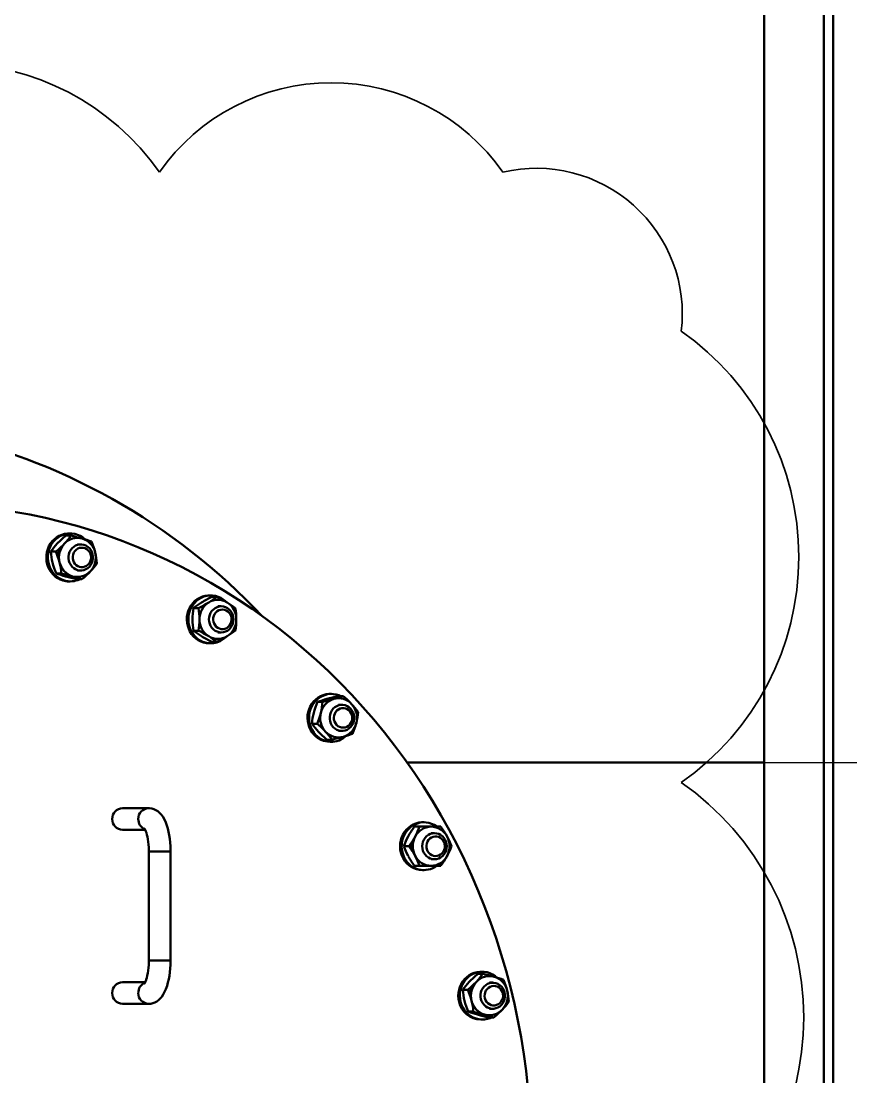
# Model space of a CAD drawing. Header units: inches. Extents: x 0 to 1408, y 0 to 1088.
# Drawn here: x 910.86 to 940.89, y 739.11 to 777.34 of the extents above; entities that cross this region are included whole.
import ezdxf

# ---------------------------------------------------------------- set-up
doc = ezdxf.new("R2010")
doc.units = ezdxf.units.IN
doc.header["$LTSCALE"] = 32
doc.header["$MEASUREMENT"] = 0
doc.linetypes.add('CENTER2', pattern=[1.125, 0.75, -0.125, 0.125, -0.125])
doc.linetypes.add('HIDDEN', pattern=[0.375, 0.25, -0.125])
for name, color, linetype, lineweight in [('AM_0', 7, 'Continuous', 50), ('AM_6', 140, 'Continuous', 35), ('Equipment-AM_3', 6, 'HIDDEN', 25)]:
    doc.layers.add(name, color=color, linetype=linetype, lineweight=lineweight)

# ---------------------------------------------------------------- blocks, each defined once
blk = doc.blocks.new('A$C7c43e2e8')
at = {"layer": 'AM_0'}
for p, q in [((-25.112, 80.29), (-25.166, 80.29)), ((-25.273, 80.215), (-25.092, 80.215)), ((-24.471, 80.003), (-24.35, 80.003)), ((-25.817, 79.636), (-25.636, 79.636)), ((-24.735, 79.897), (-24.856, 79.897)), ((-25.618, 78.846), (-25.437, 78.846)), ((-24.856, 78.952), (-24.735, 78.952)), ((-25.166, 78.558), (-25.112, 78.558)), ((-24.875, 78.634), (-24.694, 78.634)), ((-24.839, 78.682), (-24.811, 78.721)), ((-20.026, 78.049), (-20.08, 78.049)), ((-19.989, 78.001), (-19.808, 78.001)), ((-19.649, 77.655), (-19.77, 77.655)), ((-20.655, 77.592), (-20.474, 77.592)), ((-19.227, 77.592), (-19.142, 77.592)), ((-20.655, 76.773), (-20.474, 76.773)), ((-19.77, 76.71), (-19.649, 76.71)), ((-19.227, 76.773), (-19.142, 76.773)), ((-20.08, 76.316), (-20.026, 76.316)), ((-19.989, 76.364), (-19.808, 76.364)), ((-16.165, 74.195), (-15.984, 74.195)), ((-15.659, 74.482), (-15.713, 74.482)), ((-15.423, 74.407), (-15.242, 74.407)), ((-15.282, 74.089), (-15.403, 74.089)), ((-16.364, 73.404), (-16.183, 73.404)), ((-15.403, 73.144), (-15.282, 73.144)), ((-15.821, 72.826), (-15.64, 72.826)), ((-15.713, 72.75), (-15.659, 72.75)), ((-22.281, 70.346), (-23.225, 70.346)), ((-12.655, 69.677), (-12.474, 69.677)), ((-12.474, 69.677), (-12.052, 69.677)), ((-12.308, 69.835), (-12.362, 69.835)), ((-12.052, 69.677), (-11.705, 69.677)), ((-11.877, 69.651), (-11.886, 69.677)), ((-23.225, 69.559), (-22.4, 69.559)), ((-11.931, 69.441), (-12.052, 69.441)), ((-13.04, 68.969), (-12.859, 68.969)), ((-22.271, 68.772), (-22.271, 64.835)), ((-22.247, 68.772), (-22.271, 68.772)), ((-21.484, 68.772), (-22.247, 68.772)), ((-21.484, 64.835), (-21.484, 68.772)), ((-12.052, 68.496), (-11.931, 68.496)), ((-12.655, 68.26), (-12.474, 68.26)), ((-12.052, 68.26), (-12.474, 68.26)), ((-12.362, 68.102), (-12.308, 68.102)), ((-11.705, 68.26), (-12.052, 68.26)), ((-22.247, 64.835), (-22.271, 64.835)), ((-21.484, 64.835), (-22.247, 64.835)), ((-10.363, 64.347), (-10.182, 64.347)), ((-10.202, 64.422), (-10.256, 64.422)), ((-22.4, 64.047), (-23.225, 64.047)), ((-9.824, 64.029), (-9.946, 64.029)), ((-10.907, 63.768), (-10.726, 63.768)), ((-23.225, 63.26), (-22.281, 63.26)), ((-9.946, 63.084), (-9.824, 63.084)), ((-10.708, 62.978), (-10.527, 62.978)), ((-9.965, 62.766), (-9.784, 62.766)), ((-9.898, 62.856), (-9.929, 62.814)), ((-10.256, 62.69), (-10.202, 62.69))]:
    blk.add_line(p, q, dxfattribs=at)
at = {"layer": 'AM_0', "flags": 128}
for points in [[(-8.549, 60.217), (-8.617, 60.831), (-8.701, 61.443), (-8.799, 62.053), (-8.912, 62.659), (-9.041, 63.262), (-9.184, 63.862), (-9.341, 64.457), (-9.514, 65.048), (-9.7, 65.633), (-9.902, 66.213), (-10.117, 66.788), (-10.346, 67.356), (-10.59, 67.918), (-10.847, 68.472), (-11.117, 69.019), (-11.401, 69.559), (-11.698, 70.091), (-12.008, 70.614), (-12.331, 71.128), (-12.666, 71.633), (-13.014, 72.128), (-13.374, 72.614), (-13.745, 73.089), (-14.128, 73.554), (-14.523, 74.008), (-14.928, 74.451), (-15.345, 74.883), (-15.771, 75.303), (-16.208, 75.71), (-16.655, 76.106), (-17.111, 76.489), (-17.577, 76.859), (-18.051, 77.216), (-18.534, 77.559), (-19.026, 77.889), (-19.525, 78.205), (-20.032, 78.507), (-20.546, 78.795), (-21.068, 79.069), (-21.595, 79.328), (-22.129, 79.572), (-22.669, 79.801), (-23.214, 80.015), (-23.764, 80.214), (-24.319, 80.397), (-24.878, 80.565), (-25.442, 80.717), (-26.008, 80.854), (-26.578, 80.975), (-27.151, 81.079)], [(-25.166, 80.29), (-25.213, 80.289), (-25.317, 80.275), (-25.418, 80.248), (-25.515, 80.207), (-25.606, 80.153), (-25.69, 80.087), (-25.765, 80.01), (-25.831, 79.924), (-25.885, 79.829), (-25.928, 79.728), (-25.958, 79.622), (-25.975, 79.512), (-25.979, 79.401), (-25.97, 79.291), (-25.947, 79.182), (-25.912, 79.078), (-25.864, 78.979), (-25.805, 78.888), (-25.735, 78.805), (-25.656, 78.733), (-25.569, 78.672), (-25.475, 78.623), (-25.376, 78.588)], [(-24.586, 80.085), (-24.664, 80.148), (-24.755, 80.203), (-24.851, 80.245), (-24.952, 80.274), (-25.055, 80.288), (-25.16, 80.289), (-25.263, 80.275), (-25.364, 80.248), (-25.461, 80.207), (-25.552, 80.153), (-25.636, 80.087), (-25.711, 80.01), (-25.777, 79.924), (-25.831, 79.829), (-25.874, 79.728), (-25.904, 79.622), (-25.921, 79.512), (-25.925, 79.401), (-25.916, 79.291), (-25.893, 79.182), (-25.858, 79.078), (-25.81, 78.979), (-25.751, 78.888), (-25.681, 78.805), (-25.602, 78.733), (-25.515, 78.672), (-25.421, 78.623), (-25.322, 78.588), (-25.322, 78.588)], [(-24.849, 78.968), (-24.922, 78.996), (-24.989, 79.037), (-25.048, 79.09), (-25.098, 79.153), (-25.137, 79.225), (-25.163, 79.302), (-25.177, 79.383), (-25.177, 79.465), (-25.163, 79.547), (-25.137, 79.624), (-25.098, 79.695), (-25.048, 79.758), (-24.989, 79.811), (-24.922, 79.852), (-24.849, 79.881), (-24.773, 79.895), (-24.696, 79.895), (-24.62, 79.881), (-24.547, 79.852), (-24.48, 79.811), (-24.421, 79.758), (-24.371, 79.695), (-24.332, 79.624), (-24.306, 79.547), (-24.292, 79.465), (-24.292, 79.383), (-24.306, 79.302), (-24.332, 79.225), (-24.371, 79.153), (-24.421, 79.09), (-24.48, 79.037), (-24.547, 78.996), (-24.62, 78.968), (-24.696, 78.954), (-24.773, 78.954), (-24.849, 78.968)], [(-24.78, 79.082), (-24.714, 79.071), (-24.646, 79.074), (-24.581, 79.091), (-24.52, 79.122), (-24.467, 79.165), (-24.422, 79.219), (-24.389, 79.282), (-24.369, 79.35), (-24.361, 79.421), (-24.367, 79.493), (-24.387, 79.561), (-24.419, 79.624), (-24.463, 79.679), (-24.516, 79.723), (-24.576, 79.756), (-24.641, 79.774), (-24.708, 79.778), (-24.775, 79.768), (-24.838, 79.744), (-24.896, 79.706), (-24.945, 79.657), (-24.984, 79.599), (-25.011, 79.533), (-25.025, 79.463), (-25.026, 79.391), (-25.013, 79.321), (-24.987, 79.255), (-24.949, 79.196), (-24.9, 79.146), (-24.843, 79.108), (-24.78, 79.082)], [(-20.08, 78.049), (-20.124, 78.047), (-20.227, 78.034), (-20.328, 78.007), (-20.425, 77.967), (-20.517, 77.913), (-20.601, 77.848), (-20.677, 77.772), (-20.743, 77.686), (-20.798, 77.591), (-20.841, 77.49), (-20.872, 77.384), (-20.889, 77.275), (-20.894, 77.164), (-20.885, 77.053), (-20.863, 76.945), (-20.828, 76.84), (-20.781, 76.741), (-20.722, 76.65), (-20.653, 76.567), (-20.574, 76.494), (-20.487, 76.432)], [(-19.49, 77.834), (-19.492, 77.836), (-19.575, 77.903), (-19.665, 77.959), (-19.762, 78.002), (-19.862, 78.031), (-19.965, 78.046), (-20.07, 78.047), (-20.173, 78.034), (-20.274, 78.007), (-20.371, 77.967), (-20.463, 77.913), (-20.547, 77.848), (-20.623, 77.772), (-20.689, 77.686), (-20.744, 77.591), (-20.787, 77.49), (-20.818, 77.384), (-20.835, 77.275), (-20.84, 77.164), (-20.831, 77.053), (-20.809, 76.945), (-20.774, 76.84), (-20.727, 76.741), (-20.668, 76.65), (-20.599, 76.567), (-20.52, 76.494), (-20.433, 76.432), (-20.433, 76.432)], [(-19.871, 76.773), (-19.934, 76.821), (-19.989, 76.879), (-20.033, 76.946), (-20.066, 77.021), (-20.086, 77.1), (-20.093, 77.182), (-20.086, 77.264), (-20.066, 77.344), (-20.033, 77.419), (-19.989, 77.486), (-19.934, 77.544), (-19.871, 77.592), (-19.801, 77.626), (-19.726, 77.648), (-19.649, 77.655), (-19.572, 77.648), (-19.497, 77.626), (-19.427, 77.592), (-19.364, 77.544), (-19.309, 77.486), (-19.265, 77.419), (-19.232, 77.344), (-19.212, 77.264), (-19.205, 77.182), (-19.212, 77.1), (-19.232, 77.021), (-19.265, 76.946), (-19.309, 76.879), (-19.364, 76.821), (-19.427, 76.773), (-19.497, 76.739), (-19.572, 76.717), (-19.649, 76.71), (-19.726, 76.717), (-19.801, 76.739), (-19.871, 76.773)], [(-19.826, 77.882), (-19.829, 77.884), (-19.899, 77.934)], [(-19.775, 76.876), (-19.714, 76.846), (-19.648, 76.831), (-19.58, 76.829), (-19.514, 76.843), (-19.452, 76.87), (-19.396, 76.91), (-19.349, 76.961), (-19.312, 77.021), (-19.288, 77.088), (-19.276, 77.159), (-19.279, 77.23), (-19.294, 77.3), (-19.323, 77.365), (-19.363, 77.422), (-19.414, 77.47), (-19.472, 77.506), (-19.536, 77.528), (-19.603, 77.537), (-19.67, 77.531), (-19.735, 77.51), (-19.794, 77.477), (-19.846, 77.431), (-19.888, 77.375), (-19.919, 77.311), (-19.937, 77.242), (-19.941, 77.17), (-19.932, 77.099), (-19.91, 77.032), (-19.875, 76.97), (-19.83, 76.918), (-19.775, 76.876)], [(-19.898, 76.432), (-19.874, 76.449), (-19.824, 76.483)], [(-15.713, 74.482), (-15.752, 74.481), (-15.856, 74.469), (-15.957, 74.442), (-16.054, 74.402), (-16.146, 74.35), (-16.231, 74.285), (-16.307, 74.209), (-16.373, 74.123), (-16.428, 74.029), (-16.472, 73.928), (-16.503, 73.822), (-16.522, 73.713), (-16.527, 73.602), (-16.518, 73.492), (-16.497, 73.383), (-16.462, 73.278), (-16.416, 73.179), (-16.357, 73.087), (-16.289, 73.004)], [(-15.326, 74.407), (-15.39, 74.434), (-15.491, 74.464), (-15.594, 74.48), (-15.698, 74.481), (-15.802, 74.469), (-15.903, 74.442), (-16, 74.402), (-16.092, 74.35), (-16.177, 74.285), (-16.253, 74.209), (-16.319, 74.123), (-16.375, 74.029), (-16.418, 73.928), (-16.45, 73.822), (-16.468, 73.713), (-16.473, 73.602), (-16.465, 73.492), (-16.443, 73.383), (-16.409, 73.278), (-16.362, 73.179), (-16.304, 73.087), (-16.235, 73.004)], [(-15.98, 73.971), (-16, 73.949), (-16.029, 73.911)], [(-15.596, 73.282), (-15.646, 73.345), (-15.684, 73.417), (-15.711, 73.494), (-15.724, 73.575), (-15.724, 73.657), (-15.711, 73.738), (-15.684, 73.816), (-15.646, 73.887), (-15.596, 73.95), (-15.537, 74.003), (-15.47, 74.044), (-15.397, 74.073), (-15.321, 74.087), (-15.243, 74.087), (-15.167, 74.073), (-15.094, 74.044), (-15.027, 74.003), (-14.968, 73.95), (-14.918, 73.887), (-14.88, 73.816), (-14.853, 73.738), (-14.84, 73.657), (-14.84, 73.575), (-14.853, 73.494), (-14.88, 73.417), (-14.918, 73.345), (-14.968, 73.282), (-15.027, 73.229), (-15.094, 73.188), (-15.167, 73.16), (-15.243, 73.146), (-15.321, 73.146), (-15.397, 73.16), (-15.47, 73.188), (-15.537, 73.229), (-15.596, 73.282)], [(-15.477, 73.366), (-15.425, 73.32), (-15.365, 73.287), (-15.3, 73.267), (-15.233, 73.262), (-15.166, 73.271), (-15.103, 73.294), (-15.044, 73.331), (-14.994, 73.379), (-14.955, 73.436), (-14.926, 73.502), (-14.911, 73.571), (-14.91, 73.643), (-14.921, 73.714), (-14.946, 73.78), (-14.983, 73.84), (-15.031, 73.891), (-15.087, 73.93), (-15.15, 73.957), (-15.216, 73.969), (-15.284, 73.968), (-15.349, 73.951), (-15.41, 73.922), (-15.465, 73.879), (-15.51, 73.826), (-15.544, 73.764), (-15.566, 73.696), (-15.574, 73.625), (-15.569, 73.554), (-15.551, 73.485), (-15.519, 73.421), (-15.477, 73.366)], [(-21.484, 68.772), (-21.484, 68.843), (-21.489, 68.976), (-21.498, 69.108), (-21.513, 69.238), (-21.532, 69.365), (-21.555, 69.488), (-21.584, 69.607), (-21.619, 69.722), (-21.66, 69.833), (-21.709, 69.939), (-21.769, 70.04), (-21.826, 70.117), (-21.887, 70.182), (-21.95, 70.235), (-22.017, 70.277), (-22.088, 70.31), (-22.162, 70.333), (-22.245, 70.345), (-22.281, 70.346)], [(-22.43, 69.611), (-22.429, 69.611), (-22.422, 69.601), (-22.41, 69.58), (-22.395, 69.549), (-22.377, 69.505), (-22.358, 69.45), (-22.34, 69.383), (-22.322, 69.307), (-22.306, 69.221), (-22.292, 69.127), (-22.282, 69.027), (-22.275, 68.923), (-22.271, 68.816), (-22.271, 68.772)], [(-12.362, 69.835), (-12.397, 69.834), (-12.501, 69.822), (-12.602, 69.796), (-12.699, 69.757), (-12.791, 69.704), (-12.876, 69.64), (-12.953, 69.564), (-13.019, 69.479), (-13.075, 69.385), (-13.12, 69.285), (-13.151, 69.179), (-13.17, 69.07), (-13.176, 68.959), (-13.168, 68.849), (-13.147, 68.74), (-13.113, 68.635), (-13.067, 68.535)], [(-11.84, 69.677), (-11.85, 69.684), (-11.94, 69.741), (-12.035, 69.785), (-12.136, 69.815), (-12.239, 69.831), (-12.343, 69.834), (-12.447, 69.822), (-12.548, 69.796), (-12.646, 69.757), (-12.738, 69.704), (-12.822, 69.64), (-12.899, 69.564), (-12.966, 69.479), (-13.022, 69.385), (-13.066, 69.285), (-13.098, 69.179), (-13.116, 69.07), (-13.122, 68.959), (-13.114, 68.849), (-13.093, 68.74), (-13.059, 68.635), (-13.013, 68.535)], [(-12.315, 68.732), (-12.348, 68.807), (-12.368, 68.886), (-12.375, 68.969), (-12.368, 69.051), (-12.348, 69.13), (-12.315, 69.205), (-12.271, 69.272), (-12.216, 69.33), (-12.153, 69.378), (-12.083, 69.412), (-12.008, 69.434), (-11.931, 69.441), (-11.854, 69.434), (-11.779, 69.412), (-11.709, 69.378), (-11.646, 69.33), (-11.591, 69.272), (-11.547, 69.205), (-11.514, 69.13), (-11.494, 69.051), (-11.487, 68.969), (-11.494, 68.886), (-11.514, 68.807), (-11.547, 68.732), (-11.591, 68.665), (-11.646, 68.607), (-11.709, 68.559), (-11.779, 68.525), (-11.854, 68.503), (-11.931, 68.496), (-12.008, 68.503), (-12.083, 68.525), (-12.153, 68.559), (-12.216, 68.607), (-12.271, 68.665), (-12.315, 68.732)], [(-12.179, 68.791), (-12.139, 68.733), (-12.09, 68.685), (-12.032, 68.648), (-11.969, 68.624), (-11.902, 68.614), (-11.835, 68.619), (-11.77, 68.638), (-11.71, 68.671), (-11.657, 68.716), (-11.614, 68.771), (-11.582, 68.834), (-11.563, 68.903), (-11.558, 68.974), (-11.566, 69.046), (-11.587, 69.114), (-11.621, 69.176), (-11.665, 69.229), (-11.719, 69.272), (-11.78, 69.303), (-11.846, 69.32), (-11.913, 69.322), (-11.979, 69.31), (-12.042, 69.284), (-12.099, 69.245), (-12.147, 69.195), (-12.184, 69.135), (-12.21, 69.069), (-12.222, 68.998), (-12.221, 68.927), (-12.206, 68.857), (-12.179, 68.791)], [(-22.271, 64.835), (-22.271, 64.778), (-22.275, 64.671), (-22.283, 64.566), (-22.294, 64.466), (-22.308, 64.371), (-22.325, 64.284), (-22.344, 64.207), (-22.364, 64.139), (-22.384, 64.084), (-22.402, 64.042), (-22.417, 64.013), (-22.427, 63.999), (-22.43, 63.994), (-22.43, 63.994)], [(-22.281, 63.26), (-22.198, 63.266), (-22.121, 63.284), (-22.048, 63.313), (-21.98, 63.351), (-21.917, 63.397), (-21.858, 63.453), (-21.802, 63.519), (-21.749, 63.598), (-21.698, 63.69), (-21.651, 63.795), (-21.611, 63.91), (-21.577, 64.029), (-21.548, 64.152), (-21.526, 64.278), (-21.508, 64.407), (-21.495, 64.539), (-21.487, 64.672), (-21.484, 64.799), (-21.484, 64.835)], [(-10.256, 64.422), (-10.286, 64.422), (-10.39, 64.41), (-10.491, 64.385), (-10.589, 64.346), (-10.681, 64.294), (-10.766, 64.23), (-10.843, 64.155), (-10.91, 64.071), (-10.967, 63.977), (-11.012, 63.877), (-11.044, 63.771), (-11.063, 63.662), (-11.069, 63.552), (-11.062, 63.441), (-11.042, 63.332)], [(-9.673, 64.215), (-9.74, 64.269), (-9.829, 64.326), (-9.925, 64.371), (-10.025, 64.402), (-10.128, 64.419), (-10.232, 64.422), (-10.336, 64.41), (-10.437, 64.385), (-10.535, 64.346), (-10.627, 64.294), (-10.713, 64.23), (-10.789, 64.155), (-10.857, 64.071), (-10.913, 63.977), (-10.958, 63.877), (-10.99, 63.771), (-11.009, 63.662), (-11.016, 63.552), (-11.008, 63.441), (-10.988, 63.332)], [(-10.253, 63.434), (-10.267, 63.515), (-10.267, 63.597), (-10.253, 63.678), (-10.227, 63.756), (-10.188, 63.827), (-10.138, 63.89), (-10.079, 63.943), (-10.012, 63.984), (-9.939, 64.013), (-9.863, 64.027), (-9.786, 64.027), (-9.71, 64.013), (-9.637, 63.984), (-9.57, 63.943), (-9.511, 63.89), (-9.461, 63.827), (-9.422, 63.756), (-9.396, 63.678), (-9.382, 63.597), (-9.382, 63.515), (-9.396, 63.434), (-9.422, 63.357), (-9.461, 63.285), (-9.511, 63.222), (-9.57, 63.169), (-9.637, 63.128), (-9.71, 63.1), (-9.786, 63.086), (-9.863, 63.086), (-9.939, 63.1), (-10.012, 63.128), (-10.079, 63.169), (-10.138, 63.222), (-10.188, 63.285), (-10.227, 63.357), (-10.253, 63.434)], [(-10.106, 63.464), (-10.082, 63.397), (-10.046, 63.337), (-9.999, 63.285), (-9.943, 63.245), (-9.881, 63.217), (-9.815, 63.203), (-9.748, 63.204), (-9.682, 63.219), (-9.62, 63.248), (-9.565, 63.289), (-9.519, 63.342), (-9.484, 63.403), (-9.461, 63.47), (-9.451, 63.541), (-9.455, 63.613), (-9.473, 63.682), (-9.503, 63.746), (-9.545, 63.802), (-9.596, 63.849), (-9.655, 63.883), (-9.72, 63.904), (-9.787, 63.91), (-9.854, 63.903), (-9.918, 63.881), (-9.977, 63.845), (-10.027, 63.798), (-10.068, 63.741), (-10.097, 63.676), (-10.114, 63.607), (-10.116, 63.535), (-10.106, 63.464)], [(-10.988, 63.332), (-10.954, 63.227), (-10.909, 63.127), (-10.851, 63.034), (-10.783, 62.95), (-10.706, 62.876), (-10.62, 62.813), (-10.527, 62.762), (-10.429, 62.725), (-10.327, 62.7), (-10.223, 62.69), (-10.119, 62.694), (-10.016, 62.713), (-9.917, 62.745), (-9.869, 62.766)]]:
    blk.add_lwpolyline(points, dxfattribs=at)
at = {"layer": 'AM_0'}
for centre, radius, start, end in [((-34.671, 61.803), 22.636, 43.1811, 78.2261), ((-23.749, 78.201), 2.517, 136.7527, 145.2364), ((-27.924, 82.393), 3.583, 309.693, 316.4708), ((-22.985, 77.458), 3.583, 129.693, 136.4708), ((-24.783, 79.425), 0.739, 137.3569, 194.3797), ((-27.16, 81.65), 2.517, 316.7527, 325.2364), ((-24.856, 79.493), 0.639, 74.3862, 137.4466), ((-27.367, 70.59), 9.89, 74.2559, 76.703), ((-24.883, 79.45), 0.689, 13.2651, 73.1689), ((-26.248, 74.597), 5.73, 70.6489, 74.1514), ((-26.696, 78.968), 2.565, 14.4442, 23.7989), ((-23.557, 79.788), 2.265, 183.8484, 193.9788), ((-27.974, 78.604), 2.555, 14.4269, 23.8162), ((-25.069, 79.428), 0.505, 136.0015, 176.2672), ((-24.929, 79.424), 0.739, 317.3569, 14.3797), ((-26.409, 79.061), 2.264, 3.845, 13.9822), ((-23.28, 79.878), 2.555, 194.4269, 203.8162), ((-27.697, 78.694), 2.265, 3.8484, 13.9788), ((-24.829, 79.399), 0.689, 193.2651, 253.1689), ((-26.223, 80.652), 2.523, 316.764, 325.2251), ((-23.705, 84.296), 5.776, 250.6629, 254.1373), ((-27.712, 69.221), 9.89, 74.2559, 76.703), ((-24.856, 79.356), 0.639, 254.3862, 317.4466), ((-26.998, 81.407), 3.605, 309.7139, 316.4499), ((-25.166, 79.325), 0.767, 254.0552, 269.9929), ((-25.112, 79.328), 0.77, 254.1175, 295.605), ((-22.572, 88.37), 10.005, 254.27, 256.6889), ((-26.593, 73.228), 5.73, 70.6489, 74.1514), ((-17.744, 73.499), 5.03, 116.4976, 121.3193), ((-21.781, 80.534), 3.211, 301.4942, 307.9098), ((-22.114, 73.386), 5.159, 58.7407, 63.4423), ((-18.682, 75.058), 3.211, 121.4942, 127.9098), ((-22.718, 82.093), 5.03, 296.4976, 301.3193), ((-19.718, 77.19), 0.718, 122.4161, 180.6251), ((-19.77, 77.259), 0.632, 58.2122, 121.7878), ((-19.822, 77.19), 0.718, 359.3749, 57.5839), ((-21.112, 75.062), 3.206, 52.0854, 58.5106), ((-18.333, 77.172), 2.359, 169.7656, 179.756), ((-22.79, 77.173), 2.354, 0.2328, 10.2456), ((-21.464, 77.172), 2.359, 0.244, 10.2344), ((-18.338, 77.192), 2.354, 180.2328, 190.2456), ((-22.795, 77.193), 2.359, 349.7656, 359.756), ((-19.718, 77.175), 0.718, 179.3749, 237.5839), ((-19.822, 77.175), 0.718, 302.4161, 0.6251), ((-21.458, 77.192), 2.354, 349.7544, 359.7672), ((-18.673, 79.319), 3.226, 232.1057, 238.4903), ((-22.78, 72.159), 5.159, 58.7407, 63.4423), ((-20.025, 77.095), 0.778, 238.4068, 315.1014), ((-17.656, 81.027), 5.214, 238.7657, 243.4173), ((-19.77, 77.106), 0.632, 238.2122, 301.7878), ((-21.778, 73.835), 3.206, 52.0854, 58.5106), ((-22.069, 80.897), 5.066, 296.5147, 301.3022), ((-21.122, 79.318), 3.224, 301.5076, 307.8964), ((-20.079, 77.091), 0.775, 238.2436, 269.9235), ((-13.819, 73.16), 2.565, 156.2011, 165.5558), ((-14.259, 68.765), 5.755, 105.8562, 109.3435), ((-15.376, 73.642), 0.689, 106.8311, 166.7349), ((-18.243, 74.347), 2.264, 346.0178, 356.155), ((-18.194, 83.569), 9.631, 283.2641, 285.777), ((-13.213, 65.033), 9.631, 103.2641, 105.777), ((-17.148, 79.837), 5.755, 285.8562, 289.3435), ((-15.403, 73.685), 0.639, 42.5534, 105.6138), ((-17.587, 71.588), 3.667, 43.6068, 50.2294), ((-14.105, 73.253), 2.264, 166.0178, 176.155), ((-18.53, 74.439), 2.565, 336.2011, 345.5558), ((-15.33, 73.616), 0.739, 165.6203, 222.6431), ((-15.476, 73.616), 0.739, 345.6203, 42.6431), ((-16.77, 72.389), 2.523, 34.7738, 43.2371), ((-16.958, 73.98), 2.265, 346.0212, 356.1516), ((-14.284, 74.85), 2.533, 214.7908, 223.2201), ((-18.529, 70.586), 3.667, 43.6068, 50.2294), ((-15.43, 73.591), 0.689, 286.8311, 346.7349), ((-17.235, 74.069), 2.555, 336.1838, 345.5731), ((-13.452, 75.669), 3.701, 223.6376, 230.1986), ((-17.712, 71.387), 2.523, 34.7738, 43.2371), ((-15.403, 73.548), 0.639, 222.5534, 285.6138), ((-16.812, 78.497), 5.785, 285.8654, 289.3343), ((-15.71, 73.537), 0.787, 222.6533, 269.768), ((-15.66, 73.531), 0.78, 222.5142, 313.1162), ((-17.868, 82.272), 9.705, 283.2738, 285.7673), ((-23.213, 69.965), 0.382, 91.7519, 181.8141), ((-22.27, 69.965), 0.382, 91.7519, 181.8141), ((-23.214, 69.94), 0.381, 178.0256, 268.4083), ((-22.261, 69.945), 0.391, 178.8101, 246.3094), ((-10.318, 67.91), 2.93, 142.9089, 151.1746), ((-14.646, 70.415), 2.294, 331.5797, 341.2474), ((-12.044, 69.017), 0.66, 90.7234, 152.4139), ((-12.061, 69.017), 0.66, 27.5861, 89.2766), ((-14.081, 67.885), 2.976, 28.8893, 37.0272), ((-10.867, 68.231), 2.294, 151.5797, 161.2474), ((-15.196, 70.735), 2.93, 322.9089, 331.1746), ((-11.971, 68.969), 0.747, 151.7002, 208.2998), ((-12.134, 68.969), 0.747, 331.7002, 28.2998), ((-13.505, 68.226), 2.307, 18.7802, 28.3928), ((-10.852, 69.713), 2.311, 198.7872, 208.3857), ((-15.234, 67.177), 2.976, 28.8893, 37.0272), ((-12.25, 68.969), 0.521, 160.6866, 199.9095), ((-13.491, 69.705), 2.292, 331.5749, 341.2522), ((-12.353, 68.907), 0.804, 207.4809, 269.3818), ((-12.31, 68.893), 0.788, 206.945, 305.9091), ((-10.26, 70.064), 2.998, 208.9201, 216.9964), ((-14.659, 67.517), 2.307, 18.7802, 28.3928), ((-12.044, 68.92), 0.66, 207.5861, 269.2766), ((-12.061, 68.92), 0.66, 270.7234, 332.4139), ((-14.03, 70.019), 2.915, 322.888, 331.1955), ((-8.06, 61.574), 3.605, 129.7139, 136.4499), ((-12.255, 65.786), 2.523, 316.764, 325.2251), ((-9.946, 63.625), 0.639, 74.3862, 137.4466), ((-12.392, 54.973), 9.631, 74.223, 76.7359), ((-9.973, 63.582), 0.689, 13.2651, 73.1689), ((-11.346, 58.705), 5.755, 70.6565, 74.1438), ((-23.214, 63.667), 0.381, 91.5917, 181.9744), ((-22.261, 63.662), 0.391, 113.663, 181.1906), ((-8.834, 62.329), 2.523, 136.764, 145.2251), ((-13.029, 66.541), 3.605, 309.7139, 316.4499), ((-10.158, 63.56), 0.506, 136.0128, 176.0975), ((-9.873, 63.556), 0.739, 137.3569, 194.3797), ((-11.82, 63.088), 2.601, 14.5092, 23.7339), ((-23.213, 63.641), 0.382, 178.1859, 268.2481), ((-22.27, 63.641), 0.382, 178.1852, 268.278), ((-8.624, 63.924), 2.288, 183.8985, 193.9287), ((-13.107, 62.721), 2.601, 14.5092, 23.7339), ((-10.019, 63.556), 0.739, 317.3569, 14.3797), ((-11.526, 63.188), 2.29, 3.9037, 13.9235), ((-10.241, 63.51), 0.82, 192.5453, 268.9821), ((-8.313, 64.029), 2.615, 194.5351, 203.708), ((-12.812, 62.822), 2.29, 3.9037, 13.9235), ((-9.919, 63.531), 0.689, 193.2651, 253.1689), ((-11.308, 64.779), 2.517, 316.7527, 325.2364), ((-8.792, 68.437), 5.785, 250.6657, 254.1346), ((-12.755, 53.531), 9.705, 74.2327, 76.7262), ((-7.737, 72.212), 9.705, 254.2327, 256.7262), ((-9.946, 63.488), 0.639, 254.3862, 317.4466), ((-11.7, 57.307), 5.785, 70.6657, 74.1346), ((-12.072, 65.523), 3.583, 309.693, 316.4708)]:
    blk.add_arc(centre, radius, start, end, dxfattribs=at)

msp = doc.modelspace()

# ---------------------------------------------------------------- linework, layer by layer
at = {"layer": 'AM_0'}
for p, q in [((937.749519, 750.495712), (937.749519, 821.995712)), ((939.903889, 678.495712), (939.903889, 821.995712)), ((940.252071, 678.495712), (940.252071, 821.995712)), ((924.82547, 750.495712), (937.749519, 750.495712)), ((937.749519, 678.495712), (937.749519, 750.495712))]:
    msp.add_line(p, q, dxfattribs=at)
at = {"layer": 'AM_6', "linetype": 'CENTER2'}
msp.add_lwpolyline([(869.358802, 771.872824, 0.52056705), (869.358802, 752.85552, 0.52056705), (869.358802, 734.435768, 0.52056705), (869.358802, 716.533, 0.52056705), (869.358802, 700.449746, 0.52056705), (869.358802, 682.903739, 0.52056705), (869.358802, 670.43998, 0.52056705), (881.17459, 669.420599, 0.52056705), (893.394812, 669.420599, 0.52056705), (913.339268, 669.420599, 0.52056705), (925.339756, 669.420599, 0.52056705), (934.750768, 676.558249, 0.52056705), (934.750768, 693.108436, 0.52056705), (934.750768, 706.32997, 0.52056705), (934.750768, 721.67254, 0.52056705), (934.750768, 732.755642, 0.52056705), (934.750768, 749.774289, 0.52056705), (934.750768, 766.110847, 0.52056705), (928.292829, 771.872824, 0.52056705), (915.864166, 771.872824, 0.52056705), (900.748958, 771.872824, 0.52056705), (889.300855, 771.872824, 0.52056705), (878.02335, 771.872824, 0.52056705)], format="xyb", close=True, dxfattribs=at)
at = {"layer": 'Equipment-AM_3'}
msp.add_line((937.749519, 750.495712), (946.027633, 750.495712), dxfattribs=at)

# ---------------------------------------------------------------- block references
at = {"layer": 'AM_6', "linetype": 'CENTER2'}
msp.add_blockref('A$C7c43e2e8', (937.749519, 678.495712), dxfattribs=at)

doc.saveas('drawing.dxf')
